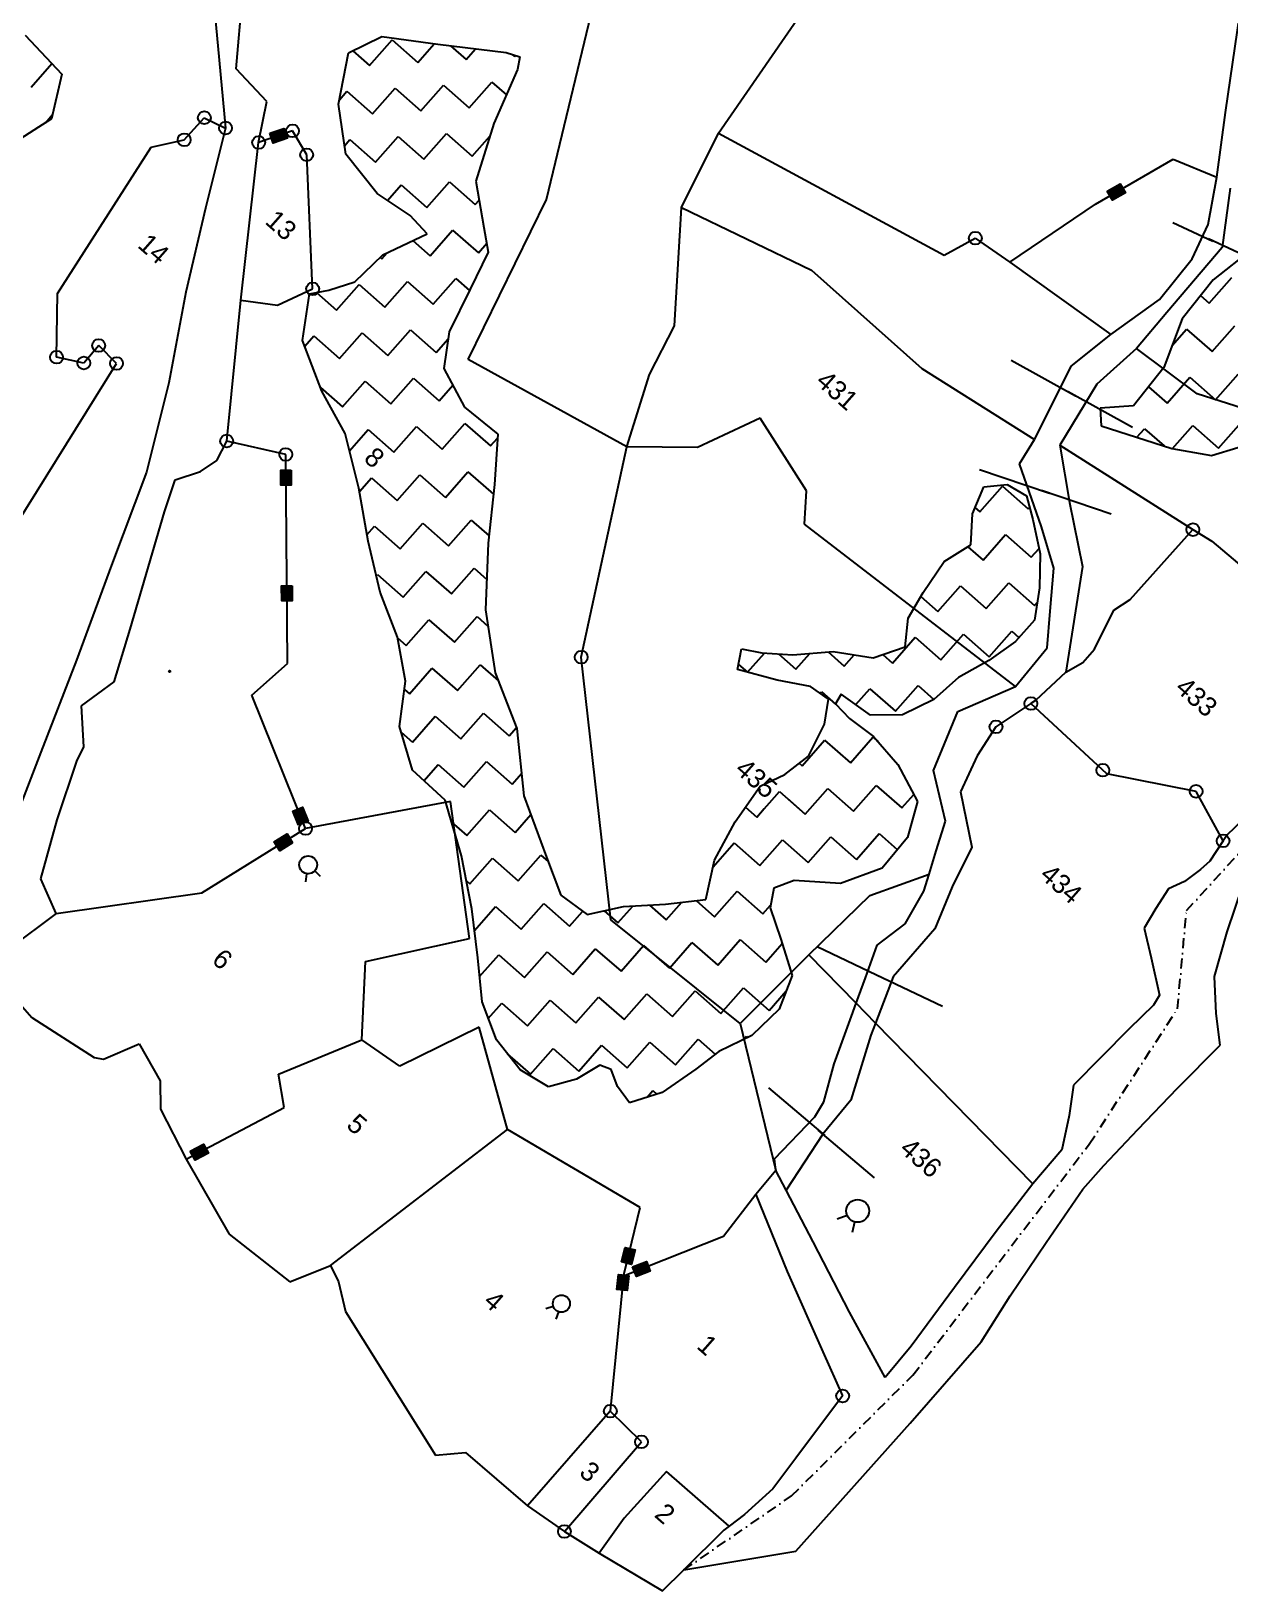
# Model space of a CAD drawing. Header units: metres. Extents: x 316400 to 324250, y 1868140 to 1873603.
# Drawn here: x 320084 to 320680, y 1868260 to 1869035 of the extents above; entities that cross this region are included whole.
import ezdxf

# ---------------------------------------------------------------- set-up
doc = ezdxf.new("R2010")
doc.units = ezdxf.units.M
doc.linetypes.add('DASHDOT', pattern=[1, 0.5, -0.25, 0, -0.25])
for name, color, linetype in [('POLY_HATCH', 12, 'Continuous'), ('POLY_PARCEL', 6, 'Continuous'), ('POLY_WATER', 4, 'Continuous'), ('TEXT_PARCEL', 7, 'Continuous'), ('V_BOUND_LINE', 7, 'Continuous'), ('V_BOUND_STREAM_LINE', 7, 'DASHDOT')]:
    doc.layers.add(name, color=color, linetype=linetype)
doc.styles.add('TEXT_MAP', font='')
doc.styles.get('TEXT_MAP').set_extended_font_data('Kruti Dev 050')
doc.dimstyles.get("Standard").update_dxf_attribs({"dimtxt": 0.18, "dimasz": 0.18, "dimexe": 0.18, "dimexo": 0.0625, "dimgap": 0.09, "dimtad": 0, "dimtih": 1, "dimtoh": 1, "dimdec": 4, "dimzin": 0, "dimdsep": 46, "dimtxsty": 'Standard', "dimcen": 0.09, "dimadec": 0, "dimazin": 0, "dimtfac": 1, "dimtdec": 4, "dimtofl": 0, "dimtmove": 0, "dimatfit": 3, "dimfxl": 1, "dimtolj": 1, "dimtzin": 0, "dimarcsym": 0})

msp = doc.modelspace()

# ---------------------------------------------------------------- hatches: boundary and pattern name
for points in [[(320211.03, 1868982.14), (320209.35, 1868987.02), (320202.29, 1868984.59), (320203.97, 1868979.71)], [(320627.84, 1868955.01), (320625.25, 1868959.48), (320618.79, 1868955.73), (320621.38, 1868951.27)], [(320207.81, 1868809.6), (320212.98, 1868809.64), (320212.92, 1868817.1), (320207.76, 1868817.06)], [(320208.24, 1868752.04), (320213.41, 1868752.08), (320213.35, 1868759.54), (320208.19, 1868759.5)], [(320218.61, 1868649.38), (320213.82, 1868647.45), (320216.62, 1868640.53), (320221.4, 1868642.46)], [(320204.53, 1868632.18), (320207.25, 1868627.79), (320213.59, 1868631.72), (320210.87, 1868636.11)], [(320171.79, 1868477.28), (320169.39, 1868481.84), (320162.78, 1868478.37), (320165.19, 1868473.8)], [(320384, 1868429.28), (320378.98, 1868430.5), (320377.22, 1868423.24), (320382.24, 1868422.03)], [(320391.54, 1868418.73), (320389.64, 1868423.54), (320382.7, 1868420.8), (320384.59, 1868415.99)], [(320374.93, 1868409.52), (320380.07, 1868409.02), (320380.8, 1868416.44), (320375.66, 1868416.95)]]:
    msp.add_hatch(color=256).paths.add_polyline_path(points)

# ---------------------------------------------------------------- linework, layer by layer
for points in [[(320202.29, 1868984.59), (320209.35, 1868987.02), (320211.03, 1868982.14), (320203.97, 1868979.71)], [(320618.79, 1868955.73), (320625.25, 1868959.48), (320627.84, 1868955.01), (320621.38, 1868951.27)], [(320212.92, 1868817.1), (320212.98, 1868809.64), (320207.81, 1868809.6), (320207.76, 1868817.06)], [(320213.35, 1868759.54), (320213.41, 1868752.08), (320208.24, 1868752.04), (320208.19, 1868759.5)], [(320216.62, 1868640.53), (320213.82, 1868647.45), (320218.61, 1868649.38), (320221.4, 1868642.46)], [(320213.59, 1868631.72), (320207.25, 1868627.79), (320204.53, 1868632.18), (320210.87, 1868636.11)], [(320162.78, 1868478.37), (320169.39, 1868481.84), (320171.79, 1868477.28), (320165.19, 1868473.8)], [(320377.22, 1868423.24), (320378.98, 1868430.5), (320384, 1868429.28), (320382.24, 1868422.03)], [(320382.7, 1868420.8), (320389.64, 1868423.54), (320391.54, 1868418.73), (320384.59, 1868415.99)], [(320380.8, 1868416.44), (320380.07, 1868409.02), (320374.93, 1868409.52), (320375.66, 1868416.95)]]:
    msp.add_lwpolyline(points, close=True)
for points in [[(320220.17, 1868612.3), (320220.75, 1868616.34)], [(320227.6, 1868614.89), (320224.63, 1868617.69)], [(320484.53, 1868444.71), (320489.36, 1868446.58)], [(320492.02, 1868438.11), (320493.27, 1868443.14)], [(320339.52, 1868400.16), (320343.25, 1868401.29)], [(320344.76, 1868394.78), (320345.98, 1868398.48)]]:
    msp.add_lwpolyline(points)
for centre, radius in [((320169.72, 1868992.3), 3.19), ((320180.3, 1868987.18), 3.19), ((320213.63, 1868985.76), 3.19), ((320159.74, 1868981.3), 3.19), ((320196.76, 1868979.96), 3.19), ((320220.65, 1868973.89), 3.19), ((320553.15, 1868932.44), 3.19), ((320223.59, 1868907.18), 3.19), ((320117.24, 1868879.03), 3.19), ((320096.25, 1868873.19), 3.19), ((320109.83, 1868870.29), 3.19), ((320126.08, 1868870.11), 3.19), ((320180.86, 1868831.52), 3.19), ((320210.28, 1868824.85), 3.19), ((320661.34, 1868787.46), 3.19), ((320357.17, 1868724.01), 3.19), ((320152.48, 1868717.02), 0.386), ((320580.77, 1868700.96), 3.19), ((320563.44, 1868689.35), 3.19), ((320616.57, 1868667.79), 3.19), ((320662.96, 1868657.28), 3.19), ((320220.1, 1868638.8), 3.19), ((320676.37, 1868632.65), 3.19), ((320221.39, 1868620.76), 4.46), ((320494.64, 1868448.63), 5.67), ((320347.32, 1868402.52), 4.26), ((320487.15, 1868356.61), 3.19), ((320371.62, 1868349.07), 3.19), ((320387.14, 1868333.75), 3.19), ((320348.82, 1868289.19), 3.19)]:
    msp.add_circle(centre, radius)
at = {"layer": 'POLY_HATCH'}
for p, q in [((320080.62, 1869033.3), (320098.96, 1869013.89)), ((320241.41, 1869024.51), (320258.1, 1869032.72)), ((320258.1, 1869032.72), (320285.91, 1869028.84)), ((320285.91, 1869028.84), (320319.83, 1869024.73)), ((320319.83, 1869024.73), (320326.68, 1869022.55)), ((320236.49, 1868999.07), (320241.41, 1869024.51)), ((320326.68, 1869022.55), (320325.55, 1869016.26)), ((320326.68, 1869022.55), (320326.68, 1869022.55)), ((320098.96, 1869013.89), (320093.67, 1868991.69)), ((320325.55, 1869016.26), (320313.71, 1868989.47)), ((320240.06, 1868974.17), (320236.49, 1868999.07)), ((320093.67, 1868991.69), (320073.92, 1868978.97)), ((320313.71, 1868989.47), (320304.74, 1868960.73)), ((320255.78, 1868954.6), (320240.06, 1868974.17)), ((320304.74, 1868960.73), (320308.8, 1868937.69)), ((320272.17, 1868943.6), (320255.78, 1868954.6)), ((320280.52, 1868934.53), (320272.17, 1868943.6)), ((320258.49, 1868924.16), (320280.52, 1868934.53)), ((320308.8, 1868937.69), (320310.95, 1868925.49)), ((320244.58, 1868910.64), (320258.49, 1868924.16)), ((320310.95, 1868925.49), (320301.92, 1868907.1)), ((320691.11, 1868927.22), (320671.39, 1868911.66)), ((320231.59, 1868906.62), (320244.58, 1868910.64)), ((320671.39, 1868911.66), (320655.95, 1868892.33)), ((320218.58, 1868881.44), (320222.12, 1868904.66)), ((320222.12, 1868904.66), (320231.59, 1868906.62)), ((320301.92, 1868907.1), (320291.55, 1868885.89)), ((320291.55, 1868885.89), (320288.92, 1868867.6)), ((320655.95, 1868892.33), (320646.9, 1868868.02)), ((320228.26, 1868856.31), (320218.58, 1868881.44)), ((320288.92, 1868867.6), (320299.14, 1868848.29)), ((320646.9, 1868868.02), (320631.78, 1868849.05)), ((320239.81, 1868835.26), (320228.26, 1868856.31)), ((320299.14, 1868848.29), (320315.68, 1868834.87)), ((320631.78, 1868849.05), (320615.19, 1868847.83)), ((320615.19, 1868847.83), (320615.74, 1868839.11)), ((320615.74, 1868839.11), (320650.82, 1868827.85)), ((320246.57, 1868808.12), (320239.81, 1868835.26)), ((320315.68, 1868834.87), (320314.08, 1868809.94)), ((320670.57, 1868824.38), (320696.84, 1868832.27)), ((320650.82, 1868827.85), (320670.57, 1868824.38)), ((320251.15, 1868781.76), (320246.57, 1868808.12)), ((320314.08, 1868809.94), (320310.93, 1868780.65)), ((320551.69, 1868795.38), (320557.39, 1868808.69)), ((320557.39, 1868808.69), (320569.04, 1868809.88)), ((320569.04, 1868809.88), (320578.69, 1868804.25)), ((320578.69, 1868804.25), (320581.73, 1868792.41)), ((320551, 1868779.96), (320551.69, 1868795.38)), ((320581.73, 1868792.41), (320585.41, 1868775.43)), ((320257.19, 1868756.4), (320251.15, 1868781.76)), ((320310.93, 1868780.65), (320309.54, 1868747.52)), ((320537.67, 1868771.66), (320551, 1868779.96)), ((320527.24, 1868756.23), (320537.67, 1868771.66)), ((320585.41, 1868775.43), (320585.12, 1868758.51)), ((320265.79, 1868733.95), (320257.19, 1868756.4)), ((320519.68, 1868743.41), (320527.24, 1868756.23)), ((320585.12, 1868758.51), (320582.65, 1868742.36)), ((320309.54, 1868747.52), (320314.43, 1868716.3)), ((320518.31, 1868729.16), (320519.68, 1868743.41)), ((320582.65, 1868742.36), (320573.11, 1868731.86)), ((320269.77, 1868712.12), (320265.79, 1868733.95)), ((320573.11, 1868731.86), (320559.86, 1868722.34)), ((320434.96, 1868717.81), (320436.89, 1868728.14)), ((320436.89, 1868728.14), (320446.91, 1868726.18)), ((320446.91, 1868726.18), (320462.36, 1868725.18)), ((320462.36, 1868725.18), (320482.51, 1868726.9)), ((320482.51, 1868726.9), (320502.36, 1868723.74)), ((320502.36, 1868723.74), (320518.31, 1868729.16)), ((320559.86, 1868722.34), (320544.72, 1868713.92)), ((320314.43, 1868716.3), (320325.2, 1868688.5)), ((320454.64, 1868712.51), (320434.96, 1868717.81)), ((320266.8, 1868689.54), (320269.77, 1868712.12)), ((320471.14, 1868709.44), (320454.64, 1868712.51)), ((320480.22, 1868703.15), (320471.14, 1868709.44)), ((320544.72, 1868713.92), (320532.47, 1868702.95)), ((320478.12, 1868690.69), (320480.22, 1868703.15)), ((320486.45, 1868705.68), (320483.57, 1868700.78)), ((320483.57, 1868700.78), (320490.59, 1868693.45)), ((320500.99, 1868695.18), (320486.45, 1868705.68)), ((320532.47, 1868702.95), (320516.96, 1868695.42)), ((320490.59, 1868693.45), (320502.57, 1868684.61)), ((320516.96, 1868695.42), (320500.99, 1868695.18)), ((320273.21, 1868667.86), (320266.8, 1868689.54)), ((320325.2, 1868688.5), (320328.71, 1868655.07)), ((320470.15, 1868674.8), (320478.12, 1868690.69)), ((320502.57, 1868684.61), (320514.59, 1868670.6)), ((320289.55, 1868652.9), (320273.21, 1868667.86)), ((320458.4, 1868665.68), (320470.15, 1868674.8)), ((320514.59, 1868670.6), (320524.45, 1868652.19)), ((320446.13, 1868659.89), (320458.4, 1868665.68)), ((320297.57, 1868625.23), (320289.55, 1868652.9)), ((320328.71, 1868655.07), (320339.95, 1868624.56)), ((320433.71, 1868642.2), (320446.13, 1868659.89)), ((320524.45, 1868652.19), (320519.35, 1868634.35)), ((320423.5, 1868623.13), (320433.71, 1868642.2)), ((320519.35, 1868634.35), (320506.77, 1868619.09)), ((320302.75, 1868598.91), (320297.57, 1868625.23)), ((320339.95, 1868624.56), (320347.1, 1868605.67)), ((320419.12, 1868603.51), (320423.5, 1868623.13)), ((320506.77, 1868619.09), (320486.08, 1868611.54)), ((320453.03, 1868609.15), (320451.06, 1868599.43)), ((320462.99, 1868612.98), (320453.03, 1868609.15)), ((320486.08, 1868611.54), (320462.99, 1868612.98)), ((320305.68, 1868574.57), (320302.75, 1868598.91)), ((320347.1, 1868605.67), (320360.05, 1868595.97)), ((320360.05, 1868595.97), (320378.22, 1868600.01)), ((320378.22, 1868600.01), (320399.02, 1868601.17)), ((320399.02, 1868601.17), (320419.12, 1868603.51)), ((320451.06, 1868599.43), (320456.48, 1868583.78)), ((320456.48, 1868583.78), (320462.05, 1868565.71)), ((320307.85, 1868552.63), (320305.68, 1868574.57)), ((320462.05, 1868565.71), (320455.66, 1868549.01)), ((320314.99, 1868533.74), (320307.85, 1868552.63)), ((320455.66, 1868549.01), (320442.03, 1868535.81)), ((320326.76, 1868518.79), (320314.99, 1868533.74)), ((320442.03, 1868535.81), (320425.63, 1868527.92)), ((320366.37, 1868521.14), (320354.78, 1868514.16)), ((320372.14, 1868518.91), (320366.37, 1868521.14)), ((320425.63, 1868527.92), (320414.16, 1868519.13)), ((320340.86, 1868510.39), (320326.76, 1868518.79)), ((320354.78, 1868514.16), (320340.86, 1868510.39)), ((320375.27, 1868510.43), (320372.14, 1868518.91)), ((320414.16, 1868519.13), (320397.39, 1868507.56)), ((320381.12, 1868502.42), (320375.27, 1868510.43)), ((320397.39, 1868507.56), (320381.12, 1868502.42))]:
    msp.add_line(p, q, dxfattribs=at)
at = {"layer": 'POLY_HATCH', "linetype": 'Continuous'}
for p, q in [((320243.53, 1869025.55), (320251.85, 1869018.23)), ((320251.85, 1869018.23), (320263.1, 1869031)), ((320263.1, 1869031), (320275.88, 1869019.75)), ((320275.88, 1869019.75), (320284.1, 1869029.09)), ((320292.19, 1869028.08), (320299.91, 1869021.28)), ((320299.91, 1869021.28), (320304.58, 1869026.58)), ((320083.65, 1869007.54), (320093.93, 1869019.21)), ((320322.84, 1869023.77), (320323.94, 1869022.8)), ((320323.94, 1869022.8), (320324.36, 1869023.29)), ((320301.44, 1868997.25), (320312.69, 1869010.03)), ((320312.69, 1869010.03), (320319.96, 1869003.62)), ((320236.91, 1869001.26), (320240.6, 1869005.45)), ((320240.6, 1869005.45), (320253.38, 1868994.2)), ((320253.38, 1868994.2), (320264.63, 1869006.97)), ((320264.63, 1869006.97), (320277.41, 1868995.72)), ((320277.41, 1868995.72), (320288.66, 1869008.5)), ((320288.66, 1869008.5), (320301.44, 1868997.25)), ((320090.69, 1868989.77), (320094.15, 1868993.7)), ((320239.46, 1868978.39), (320242.13, 1868981.42)), ((320242.13, 1868981.42), (320254.9, 1868970.17)), ((320254.9, 1868970.17), (320266.16, 1868982.95)), ((320266.16, 1868982.95), (320278.93, 1868971.69)), ((320278.93, 1868971.69), (320290.18, 1868984.47)), ((320290.18, 1868984.47), (320302.96, 1868973.22)), ((320302.96, 1868973.22), (320311.75, 1868983.21)), ((320260.87, 1868951.18), (320267.68, 1868958.92)), ((320267.68, 1868958.92), (320280.46, 1868947.67)), ((320280.46, 1868947.67), (320291.71, 1868960.44)), ((320291.71, 1868960.44), (320304.49, 1868949.19)), ((320304.49, 1868949.19), (320306.39, 1868951.35)), ((320281.99, 1868923.64), (320293.24, 1868936.42)), ((320293.24, 1868936.42), (320306.02, 1868925.16)), ((320257.96, 1868922.11), (320260.66, 1868925.18)), ((320273.41, 1868931.19), (320281.99, 1868923.64)), ((320306.02, 1868925.16), (320310.18, 1868929.89)), ((320257.13, 1868922.84), (320257.96, 1868922.11)), ((320235.46, 1868896.56), (320246.71, 1868909.33)), ((320246.71, 1868909.33), (320259.48, 1868898.08)), ((320259.48, 1868898.08), (320270.74, 1868910.86)), ((320270.74, 1868910.86), (320283.51, 1868899.61)), ((320283.51, 1868899.61), (320294.76, 1868912.39)), ((320294.76, 1868912.39), (320301.58, 1868906.39)), ((320225.47, 1868905.35), (320235.46, 1868896.56)), ((320236.98, 1868872.53), (320248.23, 1868885.31)), ((320248.23, 1868885.31), (320261.01, 1868874.05)), ((320261.01, 1868874.05), (320272.26, 1868886.83)), ((320272.26, 1868886.83), (320285.04, 1868875.58)), ((320219.66, 1868878.62), (320224.2, 1868883.78)), ((320224.2, 1868883.78), (320236.98, 1868872.53)), ((320285.04, 1868875.58), (320291.05, 1868882.41)), ((320262.54, 1868850.03), (320273.79, 1868862.8)), ((320273.79, 1868862.8), (320286.57, 1868851.55)), ((320227.55, 1868858.15), (320238.51, 1868848.5)), ((320238.51, 1868848.5), (320249.76, 1868861.28)), ((320249.76, 1868861.28), (320262.54, 1868850.03)), ((320286.57, 1868851.55), (320293.34, 1868859.24)), ((320264.06, 1868826), (320275.31, 1868838.77)), ((320275.31, 1868838.77), (320288.09, 1868827.52)), ((320288.09, 1868827.52), (320299.34, 1868840.3)), ((320299.34, 1868840.3), (320312.12, 1868829.05)), ((320241.96, 1868826.65), (320251.29, 1868837.25)), ((320251.29, 1868837.25), (320264.06, 1868826)), ((320312.12, 1868829.05), (320315.56, 1868832.95)), ((320289.62, 1868803.49), (320300.87, 1868816.27)), ((320300.87, 1868816.27), (320313.56, 1868805.1)), ((320246.86, 1868806.46), (320252.81, 1868813.22)), ((320252.81, 1868813.22), (320265.59, 1868801.97)), ((320265.59, 1868801.97), (320276.84, 1868814.75)), ((320276.84, 1868814.75), (320289.62, 1868803.49)), ((320555.46, 1868796.26), (320566.71, 1868809.03)), ((320566.71, 1868809.03), (320579.49, 1868797.78)), ((320291.15, 1868779.47), (320302.4, 1868792.24)), ((320302.4, 1868792.24), (320311.33, 1868784.38)), ((320552.99, 1868798.43), (320555.46, 1868796.26)), ((320579.49, 1868797.78), (320580.15, 1868798.54)), ((320250.6, 1868784.94), (320254.34, 1868789.19)), ((320254.34, 1868789.19), (320267.12, 1868777.94)), ((320267.12, 1868777.94), (320278.37, 1868790.72)), ((320278.37, 1868790.72), (320291.15, 1868779.47)), ((320556.99, 1868772.23), (320568.24, 1868785.01)), ((320568.24, 1868785.01), (320581.01, 1868773.76)), ((320549.36, 1868778.94), (320556.99, 1868772.23)), ((320581.01, 1868773.76), (320584.83, 1868778.09)), ((320255.27, 1868764.48), (320255.87, 1868765.16)), ((320255.87, 1868765.16), (320268.64, 1868753.91)), ((320268.64, 1868753.91), (320279.89, 1868766.69)), ((320279.89, 1868766.69), (320292.67, 1868755.44)), ((320292.67, 1868755.44), (320303.92, 1868768.22)), ((320303.92, 1868768.22), (320310.18, 1868762.71)), ((320558.51, 1868748.2), (320569.76, 1868760.98)), ((320569.76, 1868760.98), (320582.54, 1868749.73)), ((320526.01, 1868754.14), (320534.48, 1868746.67)), ((320534.48, 1868746.67), (320545.73, 1868759.45)), ((320545.73, 1868759.45), (320558.51, 1868748.2)), ((320582.54, 1868749.73), (320584.03, 1868751.42)), ((320270.17, 1868729.88), (320281.42, 1868742.66)), ((320281.42, 1868742.66), (320294.2, 1868731.41)), ((320294.2, 1868731.41), (320305.45, 1868744.19)), ((320305.45, 1868744.19), (320310.8, 1868739.47)), ((320265.83, 1868733.7), (320270.17, 1868729.88)), ((320511.98, 1868721.12), (320523.23, 1868733.9)), ((320523.23, 1868733.9), (320536.01, 1868722.65)), ((320536.01, 1868722.65), (320547.26, 1868735.42)), ((320547.26, 1868735.42), (320560.04, 1868724.17)), ((320560.04, 1868724.17), (320571.29, 1868736.95)), ((320571.29, 1868736.95), (320574.87, 1868733.79)), ((320439.9, 1868716.54), (320448.31, 1868726.09)), ((320455.33, 1868725.64), (320463.92, 1868718.07)), ((320463.92, 1868718.07), (320470.83, 1868725.9)), ((320479.9, 1868726.68), (320487.95, 1868719.59)), ((320487.95, 1868719.59), (320492.93, 1868725.24)), ((320507.15, 1868725.37), (320511.98, 1868721.12)), ((320271.7, 1868705.85), (320282.95, 1868718.63)), ((320282.95, 1868718.63), (320295.72, 1868707.38)), ((320295.72, 1868707.38), (320306.98, 1868720.16)), ((320306.98, 1868720.16), (320316.03, 1868712.19)), ((320435.45, 1868720.45), (320439.9, 1868716.54)), ((320269.23, 1868708.02), (320271.7, 1868705.85)), ((320476.03, 1868706.05), (320476.7, 1868706.81)), ((320476.7, 1868706.81), (320483.63, 1868700.72)), ((320493.75, 1868700.41), (320500.73, 1868708.34)), ((320500.73, 1868708.34), (320513.51, 1868697.09)), ((320513.51, 1868697.09), (320524.76, 1868709.87)), ((320524.76, 1868709.87), (320532.54, 1868703.01)), ((320273.22, 1868681.83), (320284.47, 1868694.6)), ((320284.47, 1868694.6), (320297.25, 1868683.35)), ((320297.25, 1868683.35), (320308.5, 1868696.13)), ((320308.5, 1868696.13), (320321.28, 1868684.88)), ((320267.62, 1868686.76), (320273.22, 1868681.83)), ((320321.28, 1868684.88), (320324.98, 1868689.08)), ((320491.01, 1868671.54), (320502.26, 1868684.31)), ((320502.26, 1868684.31), (320504.61, 1868682.24)), ((320466.98, 1868670.01), (320478.23, 1868682.79)), ((320478.23, 1868682.79), (320491.01, 1868671.54)), ((320278.97, 1868662.59), (320286, 1868670.57)), ((320286, 1868670.57), (320298.78, 1868659.32)), ((320298.78, 1868659.32), (320310.03, 1868672.1)), ((320310.03, 1868672.1), (320322.81, 1868660.85)), ((320465.57, 1868671.25), (320466.98, 1868670.01)), ((320322.81, 1868660.85), (320327.54, 1868666.22)), ((320492.53, 1868647.51), (320503.78, 1868660.28)), ((320503.78, 1868660.28), (320516.56, 1868649.03)), ((320444.48, 1868644.45), (320455.73, 1868657.23)), ((320455.73, 1868657.23), (320468.5, 1868645.98)), ((320468.5, 1868645.98), (320479.75, 1868658.76)), ((320479.75, 1868658.76), (320492.53, 1868647.51)), ((320516.56, 1868649.03), (320522.52, 1868655.8)), ((320300.3, 1868635.29), (320311.55, 1868648.07)), ((320311.55, 1868648.07), (320324.33, 1868636.82)), ((320324.33, 1868636.82), (320332.16, 1868645.71)), ((320438.8, 1868649.45), (320444.48, 1868644.45)), ((320292.72, 1868641.98), (320300.3, 1868635.29)), ((320422.76, 1868619.79), (320433.22, 1868631.68)), ((320433.22, 1868631.68), (320446, 1868620.42)), ((320446, 1868620.42), (320457.25, 1868633.2)), ((320457.25, 1868633.2), (320470.03, 1868621.95)), ((320470.03, 1868621.95), (320481.28, 1868634.73)), ((320481.28, 1868634.73), (320494.06, 1868623.48)), ((320494.06, 1868623.48), (320505.31, 1868636.26)), ((320505.31, 1868636.26), (320514.35, 1868628.29)), ((320301.83, 1868611.27), (320313.08, 1868624.04)), ((320313.08, 1868624.04), (320325.86, 1868612.79)), ((320325.86, 1868612.79), (320337.11, 1868625.57)), ((320337.11, 1868625.57), (320340.79, 1868622.33)), ((320300, 1868612.88), (320301.83, 1868611.27)), ((320423.5, 1868594.87), (320434.75, 1868607.65)), ((320434.75, 1868607.65), (320447.53, 1868596.4)), ((320304.06, 1868588.04), (320314.61, 1868600.02)), ((320314.61, 1868600.02), (320327.39, 1868588.76)), ((320327.39, 1868588.76), (320338.64, 1868601.54)), ((320338.64, 1868601.54), (320351.41, 1868590.29)), ((320375.44, 1868591.82), (320382.89, 1868600.27)), ((320391.08, 1868600.73), (320399.47, 1868593.34)), ((320399.47, 1868593.34), (320407.2, 1868602.12)), ((320414.32, 1868602.95), (320423.5, 1868594.87)), ((320447.53, 1868596.4), (320451.32, 1868600.7)), ((320351.41, 1868590.29), (320357.86, 1868597.61)), ((320368.57, 1868597.87), (320375.44, 1868591.82)), ((320425.03, 1868570.84), (320436.28, 1868583.62)), ((320436.28, 1868583.62), (320449.05, 1868572.37)), ((320306.61, 1868565.17), (320316.13, 1868575.99)), ((320316.13, 1868575.99), (320328.91, 1868564.74)), ((320328.91, 1868564.74), (320340.16, 1868577.51)), ((320340.16, 1868577.51), (320352.94, 1868566.26)), ((320352.94, 1868566.26), (320364.19, 1868579.04)), ((320364.19, 1868579.04), (320376.97, 1868567.79)), ((320376.97, 1868567.79), (320388.22, 1868580.57)), ((320388.22, 1868580.57), (320401, 1868569.31)), ((320401, 1868569.31), (320412.25, 1868582.09)), ((320412.25, 1868582.09), (320425.03, 1868570.84)), ((320449.05, 1868572.37), (320457.16, 1868581.57)), ((320426.55, 1868546.81), (320437.8, 1868559.59)), ((320437.8, 1868559.59), (320450.58, 1868548.34)), ((320310.97, 1868544.36), (320317.66, 1868551.96)), ((320317.66, 1868551.96), (320330.44, 1868540.71)), ((320330.44, 1868540.71), (320341.69, 1868553.48)), ((320341.69, 1868553.48), (320354.47, 1868542.23)), ((320354.47, 1868542.23), (320365.72, 1868555.01)), ((320365.72, 1868555.01), (320378.5, 1868543.76)), ((320378.5, 1868543.76), (320389.75, 1868556.54)), ((320389.75, 1868556.54), (320402.52, 1868545.29)), ((320402.52, 1868545.29), (320413.77, 1868558.06)), ((320413.77, 1868558.06), (320426.55, 1868546.81)), ((320450.58, 1868548.34), (320459.12, 1868558.03)), ((320331.96, 1868516.68), (320343.22, 1868529.46)), ((320343.22, 1868529.46), (320355.99, 1868518.2)), ((320355.99, 1868518.2), (320367.24, 1868530.98)), ((320367.24, 1868530.98), (320380.02, 1868519.73)), ((320380.02, 1868519.73), (320391.27, 1868532.51)), ((320391.27, 1868532.51), (320404.05, 1868521.26)), ((320404.05, 1868521.26), (320415.3, 1868534.04)), ((320415.3, 1868534.04), (320423.82, 1868526.53)), ((320437.72, 1868533.74), (320439.33, 1868535.56)), ((320439.33, 1868535.56), (320440.1, 1868534.88)), ((320320.43, 1868526.83), (320331.96, 1868516.68)), ((320389.91, 1868505.2), (320392.8, 1868508.48)), ((320392.8, 1868508.48), (320394.78, 1868506.74))]:
    msp.add_line(p, q, dxfattribs=at)
at = {"layer": 'POLY_HATCH', "linetype": 'Continuous', "ltscale": 10}
for p, q in [((320243.53, 1869025.55), (320251.85, 1869018.23)), ((320251.85, 1869018.23), (320263.1, 1869031)), ((320263.1, 1869031), (320275.88, 1869019.75)), ((320275.88, 1869019.75), (320284.1, 1869029.09)), ((320292.19, 1869028.08), (320299.91, 1869021.28)), ((320299.91, 1869021.28), (320304.58, 1869026.58)), ((320322.84, 1869023.77), (320323.94, 1869022.8)), ((320323.94, 1869022.8), (320324.36, 1869023.29)), ((320301.44, 1868997.25), (320312.69, 1869010.03)), ((320312.69, 1869010.03), (320319.96, 1869003.62)), ((320236.91, 1869001.26), (320240.6, 1869005.45)), ((320240.6, 1869005.45), (320253.38, 1868994.2)), ((320253.38, 1868994.2), (320264.63, 1869006.97)), ((320264.63, 1869006.97), (320277.41, 1868995.72)), ((320277.41, 1868995.72), (320288.66, 1869008.5)), ((320288.66, 1869008.5), (320301.44, 1868997.25)), ((320239.46, 1868978.39), (320242.13, 1868981.42)), ((320242.13, 1868981.42), (320254.9, 1868970.17)), ((320254.9, 1868970.17), (320266.16, 1868982.95)), ((320266.16, 1868982.95), (320278.93, 1868971.69)), ((320278.93, 1868971.69), (320290.18, 1868984.47)), ((320290.18, 1868984.47), (320302.96, 1868973.22)), ((320302.96, 1868973.22), (320311.75, 1868983.21)), ((320260.87, 1868951.18), (320267.68, 1868958.92)), ((320267.68, 1868958.92), (320280.46, 1868947.67)), ((320280.46, 1868947.67), (320291.71, 1868960.44)), ((320291.71, 1868960.44), (320304.49, 1868949.19)), ((320304.49, 1868949.19), (320306.39, 1868951.35)), ((320281.99, 1868923.64), (320293.24, 1868936.42)), ((320293.24, 1868936.42), (320306.02, 1868925.16)), ((320257.96, 1868922.11), (320260.66, 1868925.18)), ((320273.41, 1868931.19), (320281.99, 1868923.64)), ((320306.02, 1868925.16), (320310.18, 1868929.89)), ((320257.13, 1868922.84), (320257.96, 1868922.11)), ((320235.46, 1868896.56), (320246.71, 1868909.33)), ((320246.71, 1868909.33), (320259.48, 1868898.08)), ((320259.48, 1868898.08), (320270.74, 1868910.86)), ((320270.74, 1868910.86), (320283.51, 1868899.61)), ((320283.51, 1868899.61), (320294.76, 1868912.39)), ((320294.76, 1868912.39), (320301.58, 1868906.39)), ((320669.5, 1868900), (320680.75, 1868912.78)), ((320225.47, 1868905.35), (320235.46, 1868896.56)), ((320665.14, 1868903.84), (320669.5, 1868900)), ((320236.98, 1868872.53), (320248.23, 1868885.31)), ((320248.23, 1868885.31), (320261.01, 1868874.05)), ((320261.01, 1868874.05), (320272.26, 1868886.83)), ((320272.26, 1868886.83), (320285.04, 1868875.58)), ((320650.98, 1868878.98), (320658.25, 1868887.23)), ((320658.25, 1868887.23), (320671.02, 1868875.98)), ((320671.02, 1868875.98), (320682.27, 1868888.75)), ((320219.66, 1868878.62), (320224.2, 1868883.78)), ((320224.2, 1868883.78), (320236.98, 1868872.53)), ((320285.04, 1868875.58), (320291.05, 1868882.41)), ((320262.54, 1868850.03), (320273.79, 1868862.8)), ((320273.79, 1868862.8), (320286.57, 1868851.55)), ((320648.52, 1868850.42), (320659.77, 1868863.2)), ((320659.77, 1868863.2), (320672.55, 1868851.95)), ((320672.55, 1868851.95), (320683.8, 1868864.72)), ((320227.55, 1868858.15), (320238.51, 1868848.5)), ((320238.51, 1868848.5), (320249.76, 1868861.28)), ((320249.76, 1868861.28), (320262.54, 1868850.03)), ((320286.57, 1868851.55), (320293.34, 1868859.24)), ((320639.33, 1868858.52), (320648.52, 1868850.42)), ((320264.06, 1868826), (320275.31, 1868838.77)), ((320275.31, 1868838.77), (320288.09, 1868827.52)), ((320288.09, 1868827.52), (320299.34, 1868840.3)), ((320299.34, 1868840.3), (320312.12, 1868829.05)), ((320651.26, 1868827.77), (320661.3, 1868839.17)), ((320661.3, 1868839.17), (320674.08, 1868827.92)), ((320674.08, 1868827.92), (320685.33, 1868840.7)), ((320241.96, 1868826.65), (320251.29, 1868837.25)), ((320251.29, 1868837.25), (320264.06, 1868826)), ((320312.12, 1868829.05), (320315.56, 1868832.95)), ((320633.53, 1868833.4), (320637.27, 1868837.64)), ((320637.27, 1868837.64), (320647, 1868829.08)), ((320289.62, 1868803.49), (320300.87, 1868816.27)), ((320300.87, 1868816.27), (320313.56, 1868805.1)), ((320246.86, 1868806.46), (320252.81, 1868813.22)), ((320252.81, 1868813.22), (320265.59, 1868801.97)), ((320265.59, 1868801.97), (320276.84, 1868814.75)), ((320276.84, 1868814.75), (320289.62, 1868803.49)), ((320555.46, 1868796.26), (320566.71, 1868809.03)), ((320566.71, 1868809.03), (320579.49, 1868797.78)), ((320291.15, 1868779.47), (320302.4, 1868792.24)), ((320302.4, 1868792.24), (320311.33, 1868784.38)), ((320552.99, 1868798.43), (320555.46, 1868796.26)), ((320579.49, 1868797.78), (320580.15, 1868798.54)), ((320250.6, 1868784.94), (320254.34, 1868789.19)), ((320254.34, 1868789.19), (320267.12, 1868777.94)), ((320267.12, 1868777.94), (320278.37, 1868790.72)), ((320278.37, 1868790.72), (320291.15, 1868779.47)), ((320556.99, 1868772.23), (320568.24, 1868785.01)), ((320568.24, 1868785.01), (320581.01, 1868773.76)), ((320549.36, 1868778.94), (320556.99, 1868772.23)), ((320581.01, 1868773.76), (320584.83, 1868778.09)), ((320255.27, 1868764.48), (320255.87, 1868765.16)), ((320255.87, 1868765.16), (320268.64, 1868753.91)), ((320268.64, 1868753.91), (320279.89, 1868766.69)), ((320279.89, 1868766.69), (320292.67, 1868755.44)), ((320292.67, 1868755.44), (320303.92, 1868768.22)), ((320303.92, 1868768.22), (320310.18, 1868762.71)), ((320558.51, 1868748.2), (320569.76, 1868760.98)), ((320569.76, 1868760.98), (320582.54, 1868749.73)), ((320526.01, 1868754.14), (320534.48, 1868746.67)), ((320534.48, 1868746.67), (320545.73, 1868759.45)), ((320545.73, 1868759.45), (320558.51, 1868748.2)), ((320582.54, 1868749.73), (320584.03, 1868751.42)), ((320270.17, 1868729.88), (320281.42, 1868742.66)), ((320281.42, 1868742.66), (320294.2, 1868731.41)), ((320294.2, 1868731.41), (320305.45, 1868744.19)), ((320305.45, 1868744.19), (320310.8, 1868739.47)), ((320265.83, 1868733.7), (320270.17, 1868729.88)), ((320511.98, 1868721.12), (320523.23, 1868733.9)), ((320523.23, 1868733.9), (320536.01, 1868722.65)), ((320536.01, 1868722.65), (320547.26, 1868735.42)), ((320547.26, 1868735.42), (320560.04, 1868724.17)), ((320560.04, 1868724.17), (320571.29, 1868736.95)), ((320571.29, 1868736.95), (320574.87, 1868733.79)), ((320439.9, 1868716.54), (320448.31, 1868726.09)), ((320455.33, 1868725.64), (320463.92, 1868718.07)), ((320463.92, 1868718.07), (320470.83, 1868725.9)), ((320479.9, 1868726.68), (320487.95, 1868719.59)), ((320487.95, 1868719.59), (320492.93, 1868725.24)), ((320507.15, 1868725.37), (320511.98, 1868721.12)), ((320271.7, 1868705.85), (320282.95, 1868718.63)), ((320282.95, 1868718.63), (320295.72, 1868707.38)), ((320295.72, 1868707.38), (320306.98, 1868720.16)), ((320306.98, 1868720.16), (320316.03, 1868712.19)), ((320435.45, 1868720.45), (320439.9, 1868716.54)), ((320269.23, 1868708.02), (320271.7, 1868705.85)), ((320476.03, 1868706.05), (320476.7, 1868706.81)), ((320476.7, 1868706.81), (320483.63, 1868700.72)), ((320493.75, 1868700.41), (320500.73, 1868708.34)), ((320500.73, 1868708.34), (320513.51, 1868697.09)), ((320513.51, 1868697.09), (320524.76, 1868709.87)), ((320524.76, 1868709.87), (320532.54, 1868703.01)), ((320273.22, 1868681.83), (320284.47, 1868694.6)), ((320284.47, 1868694.6), (320297.25, 1868683.35)), ((320297.25, 1868683.35), (320308.5, 1868696.13)), ((320308.5, 1868696.13), (320321.28, 1868684.88)), ((320267.62, 1868686.76), (320273.22, 1868681.83)), ((320321.28, 1868684.88), (320324.98, 1868689.08)), ((320491.01, 1868671.54), (320502.26, 1868684.31)), ((320502.26, 1868684.31), (320504.61, 1868682.24)), ((320466.98, 1868670.01), (320478.23, 1868682.79)), ((320478.23, 1868682.79), (320491.01, 1868671.54)), ((320278.97, 1868662.59), (320286, 1868670.57)), ((320286, 1868670.57), (320298.78, 1868659.32)), ((320298.78, 1868659.32), (320310.03, 1868672.1)), ((320310.03, 1868672.1), (320322.81, 1868660.85)), ((320465.57, 1868671.25), (320466.98, 1868670.01)), ((320322.81, 1868660.85), (320327.54, 1868666.22)), ((320492.53, 1868647.51), (320503.78, 1868660.28)), ((320503.78, 1868660.28), (320516.56, 1868649.03)), ((320459.41, 1868653.99), (320468.5, 1868645.98)), ((320468.5, 1868645.98), (320479.75, 1868658.76)), ((320479.75, 1868658.76), (320492.53, 1868647.51)), ((320516.56, 1868649.03), (320522.52, 1868655.8)), ((320300.3, 1868635.29), (320311.55, 1868648.07)), ((320311.55, 1868648.07), (320324.33, 1868636.82)), ((320324.33, 1868636.82), (320332.16, 1868645.71)), ((320438.8, 1868649.45), (320444.48, 1868644.45)), ((320444.48, 1868644.45), (320448.23, 1868648.72)), ((320292.72, 1868641.98), (320300.3, 1868635.29)), ((320422.76, 1868619.79), (320433.22, 1868631.68)), ((320433.22, 1868631.68), (320446, 1868620.42)), ((320446, 1868620.42), (320457.25, 1868633.2)), ((320457.25, 1868633.2), (320470.03, 1868621.95)), ((320470.03, 1868621.95), (320481.28, 1868634.73)), ((320481.28, 1868634.73), (320494.06, 1868623.48)), ((320494.06, 1868623.48), (320505.31, 1868636.26)), ((320505.31, 1868636.26), (320514.35, 1868628.29)), ((320301.83, 1868611.27), (320313.08, 1868624.04)), ((320313.08, 1868624.04), (320325.86, 1868612.79)), ((320325.86, 1868612.79), (320337.11, 1868625.57)), ((320337.11, 1868625.57), (320340.79, 1868622.33)), ((320300, 1868612.88), (320301.83, 1868611.27)), ((320423.5, 1868594.87), (320434.75, 1868607.65)), ((320434.75, 1868607.65), (320447.53, 1868596.4)), ((320304.06, 1868588.04), (320314.61, 1868600.02)), ((320314.61, 1868600.02), (320327.39, 1868588.76)), ((320327.39, 1868588.76), (320338.64, 1868601.54)), ((320338.64, 1868601.54), (320351.41, 1868590.29)), ((320375.44, 1868591.82), (320382.89, 1868600.27)), ((320391.08, 1868600.73), (320399.47, 1868593.34)), ((320399.47, 1868593.34), (320407.2, 1868602.12)), ((320414.32, 1868602.95), (320423.5, 1868594.87)), ((320447.53, 1868596.4), (320451.32, 1868600.7)), ((320351.41, 1868590.29), (320357.86, 1868597.61)), ((320368.57, 1868597.87), (320375.44, 1868591.82)), ((320425.03, 1868570.84), (320436.28, 1868583.62)), ((320436.28, 1868583.62), (320449.05, 1868572.37)), ((320306.61, 1868565.17), (320316.13, 1868575.99)), ((320316.13, 1868575.99), (320328.91, 1868564.74)), ((320328.91, 1868564.74), (320340.16, 1868577.51)), ((320340.16, 1868577.51), (320352.94, 1868566.26)), ((320352.94, 1868566.26), (320364.19, 1868579.04)), ((320364.19, 1868579.04), (320376.97, 1868567.79)), ((320376.97, 1868567.79), (320388.22, 1868580.57)), ((320388.22, 1868580.57), (320401, 1868569.31)), ((320401, 1868569.31), (320412.25, 1868582.09)), ((320412.25, 1868582.09), (320425.03, 1868570.84)), ((320449.05, 1868572.37), (320457.16, 1868581.57)), ((320426.55, 1868546.81), (320437.8, 1868559.59)), ((320437.8, 1868559.59), (320450.58, 1868548.34)), ((320310.97, 1868544.36), (320317.66, 1868551.96)), ((320317.66, 1868551.96), (320330.44, 1868540.71)), ((320330.44, 1868540.71), (320341.69, 1868553.48)), ((320341.69, 1868553.48), (320354.47, 1868542.23)), ((320354.47, 1868542.23), (320365.72, 1868555.01)), ((320365.72, 1868555.01), (320378.5, 1868543.76)), ((320378.5, 1868543.76), (320389.75, 1868556.54)), ((320389.75, 1868556.54), (320402.52, 1868545.29)), ((320402.52, 1868545.29), (320413.77, 1868558.06)), ((320413.77, 1868558.06), (320426.55, 1868546.81)), ((320450.58, 1868548.34), (320459.12, 1868558.03)), ((320331.96, 1868516.68), (320343.22, 1868529.46)), ((320343.22, 1868529.46), (320355.99, 1868518.2)), ((320355.99, 1868518.2), (320367.24, 1868530.98)), ((320367.24, 1868530.98), (320380.02, 1868519.73)), ((320380.02, 1868519.73), (320391.27, 1868532.51)), ((320391.27, 1868532.51), (320404.05, 1868521.26)), ((320404.05, 1868521.26), (320415.3, 1868534.04)), ((320415.3, 1868534.04), (320423.82, 1868526.53)), ((320437.72, 1868533.74), (320439.33, 1868535.56)), ((320439.33, 1868535.56), (320440.1, 1868534.88)), ((320320.43, 1868526.83), (320331.96, 1868516.68)), ((320389.91, 1868505.2), (320392.8, 1868508.48)), ((320392.8, 1868508.48), (320394.78, 1868506.74))]:
    msp.add_line(p, q, dxfattribs=at)
at = {"layer": 'POLY_PARCEL'}
for p, q in [((320339.98, 1868951.69), (320397.99, 1869193.44)), ((320425.37, 1868984.61), (320548.67, 1869163.34)), ((320159.74, 1868981.3), (320169.72, 1868992.3)), ((320169.72, 1868992.3), (320180.3, 1868987.18)), ((320213.63, 1868985.76), (320196.76, 1868979.96)), ((320220.65, 1868973.89), (320213.63, 1868985.76)), ((320143.27, 1868977.7), (320159.74, 1868981.3)), ((320407.01, 1868947.64), (320425.37, 1868984.61)), ((320425.37, 1868984.61), (320537.64, 1868923.91)), ((320096.78, 1868904.97), (320143.27, 1868977.7)), ((320223.59, 1868907.18), (320220.65, 1868973.89)), ((320612.99, 1868949.38), (320651.49, 1868971.71)), ((320651.49, 1868971.71), (320673.27, 1868962.68)), ((320300.98, 1868872.06), (320339.98, 1868951.69)), ((320403.5, 1868888.84), (320407.01, 1868947.64)), ((320407.01, 1868947.64), (320471.71, 1868916.46)), ((320570.24, 1868920.48), (320612.99, 1868949.38)), ((320537.64, 1868923.91), (320553.15, 1868932.44)), ((320553.15, 1868932.44), (320570.24, 1868920.48)), ((320471.71, 1868916.46), (320526.56, 1868867.65)), ((320570.24, 1868920.48), (320620.51, 1868884.49)), ((320096.25, 1868873.19), (320096.78, 1868904.97)), ((320187.94, 1868901.52), (320206.1, 1868899.06)), ((320206.1, 1868899.06), (320223.59, 1868907.18)), ((320391.2, 1868864.6), (320403.5, 1868888.84)), ((320117.24, 1868879.03), (320109.83, 1868870.29)), ((320126.08, 1868870.11), (320117.24, 1868879.03)), ((320663.46, 1868855.05), (320633.31, 1868877.56)), ((320040.27, 1868732.47), (320126.08, 1868870.11)), ((320109.83, 1868870.29), (320096.25, 1868873.19)), ((320379.91, 1868828.63), (320300.98, 1868872.06)), ((320379.91, 1868828.63), (320391.2, 1868864.6)), ((320526.56, 1868867.65), (320582.6, 1868832.31)), ((320706.05, 1868841.28), (320663.46, 1868855.05)), ((320446.23, 1868842.96), (320414.93, 1868828.23)), ((320469.27, 1868806.69), (320446.23, 1868842.96)), ((320210.28, 1868824.85), (320180.86, 1868831.52)), ((320211.06, 1868720.85), (320210.28, 1868824.85)), ((320357.17, 1868724.01), (320379.91, 1868828.63)), ((320414.93, 1868828.23), (320379.91, 1868828.63)), ((320595.26, 1868829.41), (320661.34, 1868787.46)), ((320468.13, 1868790.15), (320469.27, 1868806.69)), ((320573.13, 1868709.48), (320468.13, 1868790.15)), ((320630.1, 1868752.74), (320661.34, 1868787.46)), ((320661.34, 1868787.46), (320670.78, 1868781.79)), ((320670.78, 1868781.79), (320716.61, 1868742.75)), ((320612.47, 1868728.03), (320622.06, 1868747.46)), ((320622.06, 1868747.46), (320630.1, 1868752.74)), ((320371.97, 1868593.42), (320357.17, 1868724.01)), ((320606.58, 1868721.37), (320612.47, 1868728.03)), ((320193.3, 1868705.14), (320211.06, 1868720.85)), ((320598.21, 1868716.5), (320606.58, 1868721.37)), ((320220.1, 1868638.8), (320193.3, 1868705.14)), ((320618.49, 1868666), (320580.77, 1868700.96)), ((320662.96, 1868657.28), (320618.49, 1868666)), ((320292.2, 1868652.25), (320220.1, 1868638.8)), ((320301.68, 1868584.06), (320292.2, 1868652.25)), ((320676.37, 1868632.65), (320662.96, 1868657.28)), ((320168.46, 1868606.78), (320220.1, 1868638.8)), ((320500.64, 1868605.52), (320530.15, 1868616.07)), ((320096.05, 1868596.58), (320168.46, 1868606.78)), ((320470.31, 1868575.93), (320500.64, 1868605.52)), ((320436.3, 1868541.76), (320371.97, 1868593.42)), ((320249.92, 1868572.64), (320301.68, 1868584.06)), ((320470.31, 1868575.93), (320436.3, 1868541.76)), ((320493.88, 1868551.87), (320470.31, 1868575.93)), ((320248.05, 1868533.68), (320249.92, 1868572.64)), ((320503.53, 1868542.02), (320493.88, 1868551.87)), ((320306.4, 1868540.01), (320266.89, 1868520.65)), ((320320.45, 1868489.16), (320306.4, 1868540.01)), ((320436.3, 1868541.76), (320454.02, 1868468.75)), ((320581.83, 1868462.07), (320503.53, 1868542.02)), ((320206.57, 1868516.67), (320248.05, 1868533.68)), ((320266.89, 1868520.65), (320248.05, 1868533.68)), ((320209.44, 1868500), (320206.57, 1868516.67)), ((320160.8, 1868474.41), (320209.44, 1868500)), ((320232.48, 1868421.41), (320320.45, 1868489.16)), ((320386.43, 1868450.3), (320320.45, 1868489.16)), ((320443.93, 1868456.73), (320427.91, 1868435.86)), ((320378.18, 1868416.24), (320386.43, 1868450.3)), ((320427.91, 1868435.86), (320378.18, 1868416.24)), ((320378.18, 1868416.24), (320371.62, 1868349.07)), ((320371.62, 1868349.07), (320330.52, 1868301.93)), ((320387.14, 1868333.75), (320371.62, 1868349.07)), ((320348.82, 1868289.19), (320387.14, 1868333.75)), ((320399.53, 1868319.11), (320378.56, 1868295.76)), ((320430.67, 1868291.84), (320399.53, 1868319.11)), ((320378.56, 1868295.76), (320366.09, 1868278.48))]:
    msp.add_line(p, q, dxfattribs=at)
at = {"layer": 'POLY_WATER'}
for p, q in [((320172.64, 1869069.35), (320176.49, 1869028.09)), ((320185.64, 1869016.55), (320189.24, 1869059.95)), ((320677.56, 1868994.95), (320684.72, 1869043.81)), ((320176.49, 1869028.09), (320180.3, 1868987.18)), ((320200.82, 1869000.41), (320185.64, 1869016.55)), ((320196.76, 1868979.96), (320200.82, 1869000.41)), ((320673.27, 1868962.68), (320677.56, 1868994.95)), ((320180.3, 1868987.18), (320170.38, 1868947.27)), ((320187.94, 1868901.52), (320196.76, 1868979.96)), ((320668.88, 1868939.19), (320673.27, 1868962.68)), ((320679.85, 1868957.32), (320675.85, 1868927.84)), ((320170.38, 1868947.27), (320160.57, 1868905.51)), ((320661.07, 1868922.17), (320668.88, 1868939.19)), ((320675.85, 1868927.84), (320648.45, 1868895.5)), ((320644.7, 1868901.85), (320661.07, 1868922.17)), ((320160.57, 1868905.51), (320152.07, 1868860.5)), ((320180.86, 1868831.52), (320187.94, 1868901.52)), ((320620.51, 1868884.49), (320644.7, 1868901.85)), ((320648.45, 1868895.5), (320633.31, 1868877.56)), ((320600.83, 1868868.81), (320620.51, 1868884.49)), ((320633.31, 1868877.56), (320613.54, 1868859.79)), ((320593.36, 1868853.67), (320600.83, 1868868.81)), ((320152.07, 1868860.5), (320140.95, 1868816.07)), ((320613.54, 1868859.79), (320595.26, 1868829.41)), ((320582.6, 1868832.31), (320593.36, 1868853.67)), ((320175.91, 1868821.79), (320180.86, 1868831.52)), ((320575.17, 1868820.17), (320582.6, 1868832.31)), ((320595.26, 1868829.41), (320599.97, 1868800.94)), ((320140.95, 1868816.07), (320123.67, 1868769.77)), ((320155.26, 1868812.16), (320167.84, 1868816.38)), ((320167.84, 1868816.38), (320175.91, 1868821.79)), ((320586.07, 1868788.86), (320575.17, 1868820.17)), ((320149.89, 1868796.38), (320155.26, 1868812.16)), ((320599.97, 1868800.94), (320606.51, 1868769.12)), ((320132.91, 1868737.99), (320149.89, 1868796.38)), ((320592.12, 1868768.33), (320586.07, 1868788.86)), ((320123.67, 1868769.77), (320106.26, 1868722.54)), ((320606.51, 1868769.12), (320598.21, 1868716.5)), ((320590.38, 1868746.85), (320592.12, 1868768.33)), ((320588.89, 1868728.62), (320590.38, 1868746.85)), ((320124.89, 1868711.69), (320132.91, 1868737.99)), ((320106.26, 1868722.54), (320088.38, 1868676.75)), ((320573.13, 1868709.48), (320588.89, 1868728.62)), ((320598.21, 1868716.5), (320583.05, 1868702.49)), ((320108.72, 1868699.86), (320124.89, 1868711.69)), ((320544.47, 1868696.93), (320573.13, 1868709.48)), ((320109.75, 1868679.49), (320108.72, 1868699.86)), ((320580.77, 1868700.96), (320563.44, 1868689.35)), ((320583.05, 1868702.49), (320580.77, 1868700.96)), ((320532.36, 1868667.63), (320544.47, 1868696.93)), ((320563.44, 1868689.35), (320554.07, 1868675.01)), ((320088.38, 1868676.75), (320071.02, 1868631.56)), ((320106.42, 1868672.34), (320109.75, 1868679.49)), ((320096.54, 1868643.15), (320106.42, 1868672.34)), ((320554.07, 1868675.01), (320545.86, 1868657.05)), ((320538.25, 1868642.47), (320532.36, 1868667.63)), ((320545.86, 1868657.05), (320551.44, 1868629.56)), ((320703.21, 1868659.52), (320678.34, 1868635.61)), ((320088.43, 1868613.8), (320096.54, 1868643.15)), ((320533.76, 1868627.75), (320538.25, 1868642.47)), ((320551.44, 1868629.56), (320541.72, 1868609.88)), ((320676.37, 1868632.65), (320669.73, 1868622.62)), ((320678.34, 1868635.61), (320676.37, 1868632.65)), ((320530.15, 1868616.07), (320533.76, 1868627.75)), ((320669.73, 1868622.62), (320665.15, 1868618.36)), ((320096.05, 1868596.58), (320088.43, 1868613.8)), ((320527.54, 1868607.6), (320530.15, 1868616.07)), ((320665.15, 1868618.36), (320657.14, 1868612.47)), ((320518.29, 1868591.42), (320527.54, 1868607.6)), ((320541.72, 1868609.88), (320533.01, 1868588.89)), ((320649.16, 1868608.88), (320642.99, 1868599.04)), ((320657.14, 1868612.47), (320649.16, 1868608.88)), ((320678.33, 1868587.5), (320686.13, 1868610.51)), ((320642.99, 1868599.04), (320637.17, 1868589.23)), ((320096.05, 1868596.58), (320072.95, 1868579.29)), ((320504.3, 1868580.72), (320518.29, 1868591.42)), ((320533.01, 1868588.89), (320512.24, 1868565.05)), ((320637.17, 1868589.23), (320640.67, 1868574.53)), ((320672.08, 1868565.13), (320678.33, 1868587.5)), ((320498.52, 1868564.53), (320504.3, 1868580.72)), ((320640.67, 1868574.53), (320644.77, 1868555.99)), ((320493.88, 1868551.87), (320498.52, 1868564.53)), ((320512.24, 1868565.05), (320503.53, 1868542.02)), ((320672.99, 1868546.74), (320672.08, 1868565.13)), ((320491.54, 1868545.49), (320493.88, 1868551.87)), ((320644.77, 1868555.99), (320641.83, 1868550.95)), ((320483.01, 1868521.73), (320491.54, 1868545.49)), ((320641.83, 1868550.95), (320629.6, 1868539.15)), ((320674.97, 1868531.06), (320672.99, 1868546.74)), ((320501.27, 1868536.05), (320491.21, 1868503.65)), ((320503.53, 1868542.02), (320501.27, 1868536.05)), ((320629.6, 1868539.15), (320615.76, 1868525.12)), ((320653.65, 1868509.68), (320674.97, 1868531.06)), ((320477.86, 1868502.81), (320483.01, 1868521.73)), ((320615.76, 1868525.12), (320601.91, 1868511.09)), ((320601.91, 1868511.09), (320599.79, 1868496.04)), ((320634.04, 1868489.11), (320653.65, 1868509.68)), ((320473.36, 1868495.47), (320477.86, 1868502.81)), ((320491.21, 1868503.65), (320477.39, 1868486.72)), ((320453.21, 1868474.56), (320473.36, 1868495.47)), ((320599.79, 1868496.04), (320596.2, 1868478.95)), ((320477.39, 1868486.72), (320459.07, 1868459.03)), ((320617.09, 1868471.18), (320634.04, 1868489.11)), ((320454.02, 1868468.75), (320453.21, 1868474.56)), ((320596.2, 1868478.95), (320581.83, 1868462.07)), ((320454.02, 1868468.75), (320443.93, 1868456.73)), ((320459.07, 1868459.03), (320454.02, 1868468.75)), ((320606.63, 1868459.49), (320617.09, 1868471.18)), ((320472.44, 1868433.28), (320459.07, 1868459.03)), ((320581.83, 1868462.07), (320563.48, 1868438.4)), ((320588.46, 1868433), (320606.63, 1868459.49)), ((320443.93, 1868456.73), (320459.53, 1868418.43)), ((320563.48, 1868438.4), (320542.76, 1868410.52)), ((320490.66, 1868398.32), (320472.44, 1868433.28)), ((320570.48, 1868406.36), (320588.46, 1868433)), ((320459.53, 1868418.43), (320477.36, 1868378.51)), ((320542.76, 1868410.52), (320521.23, 1868381.36)), ((320556.14, 1868383.47), (320570.48, 1868406.36)), ((320508.36, 1868365.81), (320490.66, 1868398.32)), ((320521.23, 1868381.36), (320508.36, 1868365.81)), ((320520.68, 1868343.02), (320556.14, 1868383.47)), ((320477.36, 1868378.51), (320487.15, 1868356.61)), ((320487.15, 1868356.61), (320463.97, 1868325.58)), ((320463.91, 1868279.42), (320520.68, 1868343.02)), ((320463.97, 1868325.58), (320452.49, 1868310.47)), ((320452.49, 1868310.47), (320438.39, 1868297.66)), ((320438.39, 1868297.66), (320430.67, 1868291.84)), ((320428.03, 1868289.86), (320408.17, 1868270.07)), ((320430.67, 1868291.84), (320428.03, 1868289.86)), ((320408.17, 1868270.07), (320463.91, 1868279.42))]:
    msp.add_line(p, q, dxfattribs=at)
at = {"layer": 'V_BOUND_LINE'}
for p, q in [((320079.3, 1868550.1), (320083.97, 1868544.87)), ((320083.97, 1868544.87), (320114.99, 1868524.86)), ((320119.67, 1868524.11), (320137.27, 1868531.65)), ((320137.27, 1868531.65), (320147.85, 1868513.34)), ((320114.99, 1868524.86), (320119.67, 1868524.11)), ((320147.85, 1868513.34), (320148.01, 1868499.15)), ((320148.01, 1868499.15), (320160.8, 1868474.41)), ((320160.8, 1868474.41), (320182.17, 1868437.06)), ((320182.17, 1868437.06), (320212.22, 1868413.4)), ((320212.22, 1868413.4), (320232.48, 1868421.41)), ((320232.48, 1868421.41), (320236.43, 1868413.44)), ((320236.43, 1868413.44), (320239.92, 1868398.57)), ((320239.92, 1868398.57), (320284.68, 1868327.13)), ((320284.68, 1868327.13), (320299.68, 1868328.53)), ((320299.68, 1868328.53), (320330.52, 1868301.93)), ((320330.52, 1868301.93), (320348.82, 1868289.19)), ((320348.82, 1868289.19), (320366.09, 1868278.48)), ((320366.09, 1868278.48), (320397.63, 1868259.7)), ((320397.63, 1868259.7), (320408.17, 1868270.07))]:
    msp.add_line(p, q, dxfattribs=at)
at = {"layer": 'V_BOUND_STREAM_LINE', "ltscale": 10}
for p, q in [((320658.2, 1868597.97), (320699.49, 1868643.28)), ((320653.67, 1868549.05), (320658.2, 1868597.97)), ((320609.83, 1868481.86), (320653.67, 1868549.05)), ((320522.13, 1868366.96), (320609.83, 1868481.86)), ((320461.79, 1868306.87), (320522.13, 1868366.96)), ((320408.17, 1868270.07), (320461.79, 1868306.87))]:
    msp.add_line(p, q, dxfattribs=at)

# ---------------------------------------------------------------- texts
at = {"layer": 'TEXT_PARCEL', "style": 'TEXT_MAP'}
for s, height, p in [('13', 9.652, (320199.41, 1868940.04)), ('14', 9.652, (320136.04, 1868928.25)), ('431', 9.652, (320473.29, 1868860.28)), ('8', 9.65, (320248.52, 1868822.08)), ('433', 9.652, (320651.96, 1868707.82)), ('435', 9.652, (320433.07, 1868667.3)), ('434', 9.652, (320584.65, 1868614.81)), ('6', 9.65, (320172.93, 1868572.63)), ('5', 9.65, (320239.86, 1868490.54)), ('436', 9.652, (320514.95, 1868478.57)), ('4', 9.65, (320307.99, 1868402.69)), ('1', 9.65, (320414.1, 1868380.71)), ('3', 9.65, (320355.63, 1868317.74)), ('2', 9.65, (320393.04, 1868296.91))]:
    msp.add_text(s, height=height, rotation=318.63491, dxfattribs=at).set_placement(p)

# ---------------------------------------------------------------- leaders
for points in [[(320651.38, 1868940.23), (320671.32, 1868930.98)], [(320689, 1868922.79), (320669.05, 1868932.04)], [(320570.94, 1868871.81), (320602.95, 1868853.99)], [(320631.32, 1868838.19), (320599.31, 1868856.02)], [(320555.29, 1868817.4), (320589.98, 1868805.62)], [(320620.73, 1868795.17), (320586.04, 1868806.96)], [(320474.46, 1868580.1), (320507.52, 1868564.3)], [(320536.81, 1868550.3), (320503.76, 1868566.1)], [(320450.36, 1868509.84), (320478.25, 1868486.08)], [(320502.97, 1868465.02), (320475.08, 1868488.78)]]:
    msp.add_leader(points, dimstyle='Standard', override={"dimtxt": 2.5, "dimasz": 2.5, "dimexe": 1.25, "dimexo": 0.625, "dimgap": 0.625, "dimtad": 1, "dimtih": 0, "dimtoh": 0, "dimzin": 8, "dimcen": 2.5, "dimtofl": 1})

doc.saveas('drawing.dxf')
